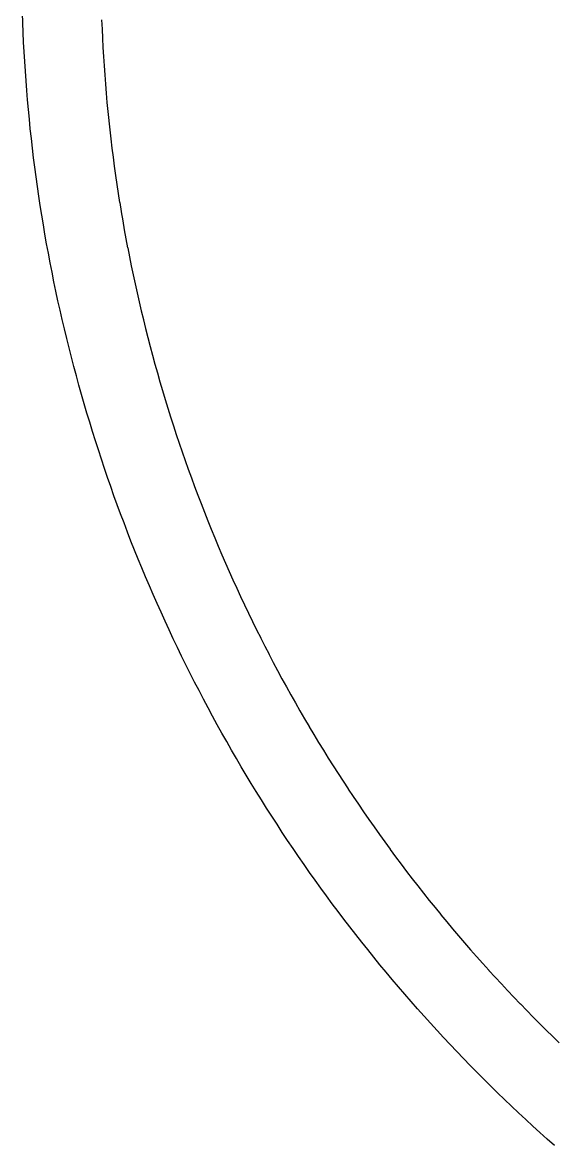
# Model space of a CAD drawing. Header units: millimetres. Extents: x -61 to 61, y -61 to 61.
# Drawn here: x -60.72 to -40.27, y -45.51 to -2.22 of the extents above; entities that cross this region are included whole.
import ezdxf

# ---------------------------------------------------------------- set-up
doc = ezdxf.new("R2010")
doc.units = ezdxf.units.MM
doc.layers.add('CUT_INNER', color=6, linetype='Continuous')
doc.layers.add('CUT_OUTER', color=1, linetype='Continuous')

msp = doc.modelspace()

# ---------------------------------------------------------------- linework, layer by layer
at = {"layer": 'CUT_INNER'}
msp.add_lwpolyline([(-57.6734, -2.125), (-57.6593, -2.4773), (-57.6592, -2.4788), (-57.643, -2.8311), (-57.6429, -2.8326), (-57.6246, -3.1847), (-57.6245, -3.1862), (-57.6039, -3.5382), (-57.6038, -3.5397), (-57.5811, -3.8916), (-57.581, -3.8931), (-57.5562, -4.2448), (-57.5561, -4.2464), (-57.5291, -4.5979), (-57.5289, -4.5994), (-57.4998, -4.9508), (-57.4996, -4.9523), (-57.4683, -5.3035), (-57.4682, -5.3051), (-57.4347, -5.6561), (-57.4345, -5.6576), (-57.3989, -6.0084), (-57.3987, -6.0099), (-57.3609, -6.3604), (-57.3608, -6.362), (-57.3208, -6.7123), (-57.3207, -6.7138), (-57.2786, -7.0639), (-57.2784, -7.0654), (-57.2341, -7.4152), (-57.2339, -7.4167), (-57.1876, -7.7662), (-57.1874, -7.7677), (-57.1388, -8.117), (-57.1386, -8.1185), (-57.088, -8.4674), (-57.0877, -8.4689), (-57.0349, -8.8175), (-57.0347, -8.8191), (-56.9798, -9.1673), (-56.9795, -9.1689), (-56.9224, -9.5168), (-56.9222, -9.5183), (-56.863, -9.8659), (-56.8627, -9.8674), (-56.8014, -10.2146), (-56.8011, -10.2161), (-56.7376, -10.5629), (-56.7373, -10.5644), (-56.6717, -10.9109), (-56.6714, -10.9124), (-56.6037, -11.2584), (-56.6034, -11.2599), (-56.5336, -11.6055), (-56.5333, -11.607), (-56.4613, -11.9522), (-56.461, -11.9537), (-56.3869, -12.2984), (-56.3866, -12.2999), (-56.3104, -12.6441), (-56.31, -12.6456), (-56.2317, -12.9894), (-56.2314, -12.9909), (-56.151, -13.3342), (-56.1506, -13.3357), (-56.0681, -13.6785), (-56.0677, -13.68), (-55.9831, -14.0222), (-55.9827, -14.0237), (-55.896, -14.3655), (-55.8956, -14.367), (-55.8068, -14.7082), (-55.8064, -14.7097), (-55.7155, -15.0503), (-55.7151, -15.0518), (-55.6221, -15.3919), (-55.6217, -15.3934), (-55.5266, -15.7329), (-55.5262, -15.7344), (-55.4291, -16.0733), (-55.4286, -16.0748), (-55.3294, -16.4131), (-55.329, -16.4146), (-55.2276, -16.7523), (-55.2272, -16.7538), (-55.1238, -17.0909), (-55.1234, -17.0923), (-55.0179, -17.4288), (-55.0174, -17.4302), (-54.9099, -17.766), (-54.9095, -17.7675), (-54.7999, -18.1026), (-54.7994, -18.1041), (-54.6878, -18.4385), (-54.6873, -18.44), (-54.5736, -18.7737), (-54.5731, -18.7752), (-54.4574, -19.1082), (-54.4569, -19.1097), (-54.3391, -19.442), (-54.3386, -19.4435), (-54.2188, -19.7751), (-54.2183, -19.7765), (-54.0964, -20.1074), (-54.0959, -20.1088), (-53.972, -20.4389), (-53.9715, -20.4404), (-53.8456, -20.7697), (-53.8451, -20.7712), (-53.7172, -21.0997), (-53.7166, -21.1012), (-53.5867, -21.4289), (-53.5861, -21.4304), (-53.4542, -21.7573), (-53.4536, -21.7587), (-53.3197, -22.0849), (-53.3191, -22.0863), (-53.1832, -22.4117), (-53.1826, -22.4131), (-53.0447, -22.7376), (-53.0441, -22.739), (-52.9041, -23.0626), (-52.9035, -23.064), (-52.7616, -23.3868), (-52.761, -23.3882), (-52.6171, -23.7101), (-52.6165, -23.7115), (-52.4707, -24.0325), (-52.47, -24.0339), (-52.3222, -24.354), (-52.3216, -24.3554), (-52.1718, -24.6746), (-52.1712, -24.676), (-52.0194, -24.9942), (-52.0188, -24.9956), (-51.8651, -25.3129), (-51.8644, -25.3143), (-51.7088, -25.6307), (-51.7081, -25.6321), (-51.5506, -25.9475), (-51.5499, -25.9489), (-51.3904, -26.2633), (-51.3897, -26.2647), (-51.2283, -26.5782), (-51.2275, -26.5795), (-51.0642, -26.892), (-51.0635, -26.8933), (-50.8982, -27.2048), (-50.8975, -27.2062), (-50.7304, -27.5166), (-50.7296, -27.5179), (-50.5606, -27.8274), (-50.5598, -27.8287), (-50.3889, -28.1371), (-50.3881, -28.1384), (-50.2153, -28.4457), (-50.2145, -28.4471), (-50.0398, -28.7533), (-50.039, -28.7546), (-49.8624, -29.0598), (-49.8616, -29.0611), (-49.6832, -29.3652), (-49.6824, -29.3665), (-49.5021, -29.6695), (-49.5013, -29.6708), (-49.3191, -29.9727), (-49.3183, -29.974), (-49.1342, -30.2747), (-49.1334, -30.276), (-48.9475, -30.5756), (-48.9467, -30.5769), (-48.759, -30.8754), (-48.7582, -30.8767), (-48.5687, -31.174), (-48.5678, -31.1753), (-48.3765, -31.4714), (-48.3756, -31.4727), (-48.1824, -31.7677), (-48.1816, -31.7689), (-47.9866, -32.0627), (-47.9858, -32.064), (-47.789, -32.3565), (-47.7881, -32.3578), (-47.5895, -32.6492), (-47.5887, -32.6504), (-47.3883, -32.9406), (-47.3874, -32.9418), (-47.1853, -33.2307), (-47.1844, -33.232), (-46.9805, -33.5196), (-46.9796, -33.5208), (-46.774, -33.8072), (-46.7731, -33.8085), (-46.5656, -34.0936), (-46.5647, -34.0948), (-46.3556, -34.3787), (-46.3547, -34.3799), (-46.1438, -34.6625), (-46.1428, -34.6637), (-45.9302, -34.9449), (-45.9293, -34.9462), (-45.7149, -35.2261), (-45.714, -35.2273), (-45.4979, -35.5059), (-45.497, -35.5072), (-45.2792, -35.7844), (-45.2782, -35.7857), (-45.0588, -36.0616), (-45.0578, -36.0628), (-44.8367, -36.3374), (-44.8357, -36.3386), (-44.6129, -36.6118), (-44.6119, -36.613), (-44.3874, -36.8849), (-44.3864, -36.8861), (-44.1602, -37.1565), (-44.1592, -37.1577), (-43.9314, -37.4268), (-43.9304, -37.428), (-43.7009, -37.6957), (-43.6999, -37.6968), (-43.4688, -37.9631), (-43.4678, -37.9642), (-43.235, -38.2291), (-43.234, -38.2302), (-42.9997, -38.4937), (-42.9986, -38.4948), (-42.7627, -38.7568), (-42.7616, -38.7579), (-42.524, -39.0184), (-42.523, -39.0196), (-42.2838, -39.2786), (-42.2828, -39.2797), (-42.042, -39.5373), (-42.041, -39.5384), (-41.7986, -39.7946), (-41.7976, -39.7957), (-41.5537, -40.0503), (-41.5526, -40.0514), (-41.3071, -40.3045), (-41.3061, -40.3056), (-41.0591, -40.5572), (-41.058, -40.5583), (-40.8094, -40.8084), (-40.8084, -40.8094), (-40.5583, -41.058), (-40.5572, -41.0591), (-40.3056, -41.3061), (-40.3045, -41.3071), (-40.0514, -41.5526)], dxfattribs=at)
at = {"layer": 'CUT_OUTER'}
msp.add_lwpolyline([(-40.2412, -45.5105), (-40.5197, -45.2628), (-40.7966, -45.0133), (-41.0721, -44.7621), (-41.3459, -44.5093), (-41.6183, -44.2547), (-41.889, -43.9985), (-42.1582, -43.7407), (-42.4258, -43.4812), (-42.6918, -43.22), (-42.9562, -42.9573), (-43.219, -42.6929), (-43.4801, -42.4269), (-43.7396, -42.1593), (-43.9975, -41.8901), (-44.2537, -41.6194), (-44.5082, -41.3471), (-44.7611, -41.0732), (-45.0123, -40.7978), (-45.2617, -40.5208), (-45.5095, -40.2423), (-45.7556, -39.9623), (-45.9999, -39.6808), (-46.2425, -39.3978), (-46.4834, -39.1133), (-46.7225, -38.8274), (-46.9599, -38.54), (-47.1955, -38.2511), (-47.4293, -37.9608), (-47.6613, -37.6691), (-47.8916, -37.3759), (-48.12, -37.0814), (-48.3466, -36.7854), (-48.5714, -36.4881), (-48.7944, -36.1893), (-49.0155, -35.8893), (-49.2348, -35.5878), (-49.4523, -35.2851), (-49.6678, -34.981), (-49.8815, -34.6756), (-50.0934, -34.3688), (-50.3033, -34.0608), (-50.5114, -33.7515), (-50.7175, -33.441), (-50.9217, -33.1291), (-51.1241, -32.8161), (-51.3244, -32.5017), (-51.5229, -32.1862), (-51.7194, -31.8695), (-51.914, -31.5515), (-52.1066, -31.2324), (-52.2973, -30.9121), (-52.486, -30.5906), (-52.6727, -30.268), (-52.8574, -29.9442), (-53.0401, -29.6193), (-53.2209, -29.2933), (-53.3996, -28.9662), (-53.5764, -28.638), (-53.7511, -28.3087), (-53.9238, -27.9784), (-54.0944, -27.647), (-54.263, -27.3146), (-54.4296, -26.9811), (-54.5941, -26.6466), (-54.7566, -26.3111), (-54.917, -25.9747), (-55.0754, -25.6372), (-55.2316, -25.2988), (-55.3858, -24.9594), (-55.5379, -24.6191), (-55.6879, -24.2779), (-55.8359, -23.9357), (-55.9817, -23.5927), (-56.1254, -23.2487), (-56.267, -22.9039), (-56.4065, -22.5582), (-56.5438, -22.2117), (-56.679, -21.8643), (-56.8121, -21.5161), (-56.9431, -21.1671), (-57.0719, -20.8174), (-57.1985, -20.4668), (-57.323, -20.1154), (-57.4454, -19.7633), (-57.5656, -19.4105), (-57.6836, -19.0569), (-57.7994, -18.7026), (-57.9131, -18.3476), (-58.0246, -17.9919), (-58.1339, -17.6355), (-58.241, -17.2785), (-58.3459, -16.9208), (-58.4487, -16.5625), (-58.5492, -16.2035), (-58.6475, -15.844), (-58.7436, -15.4838), (-58.8375, -15.1231), (-58.9292, -14.7618), (-59.0187, -14.3999), (-59.1059, -14.0375), (-59.1909, -13.6746), (-59.2737, -13.3111), (-59.3543, -12.9472), (-59.4326, -12.5828), (-59.5087, -12.2179), (-59.5826, -11.8525), (-59.6542, -11.4867), (-59.7235, -11.1204), (-59.7906, -10.7538), (-59.8555, -10.3867), (-59.9181, -10.0192), (-59.9784, -9.6514), (-60.0365, -9.2832), (-60.0924, -8.9146), (-60.1459, -8.5457), (-60.1972, -8.1765), (-60.2463, -7.807), (-60.293, -7.4372), (-60.3375, -7.0671), (-60.3798, -6.6968), (-60.4197, -6.3261), (-60.4574, -5.9553), (-60.4928, -5.5842), (-60.5259, -5.2129), (-60.5568, -4.8415), (-60.5853, -4.4698), (-60.6116, -4.098), (-60.6356, -3.726), (-60.6573, -3.3539), (-60.6768, -2.9816), (-60.6939, -2.6093), (-60.7088, -2.2368), (-60.7214, -1.8643)], dxfattribs=at)

doc.saveas('drawing.dxf')
